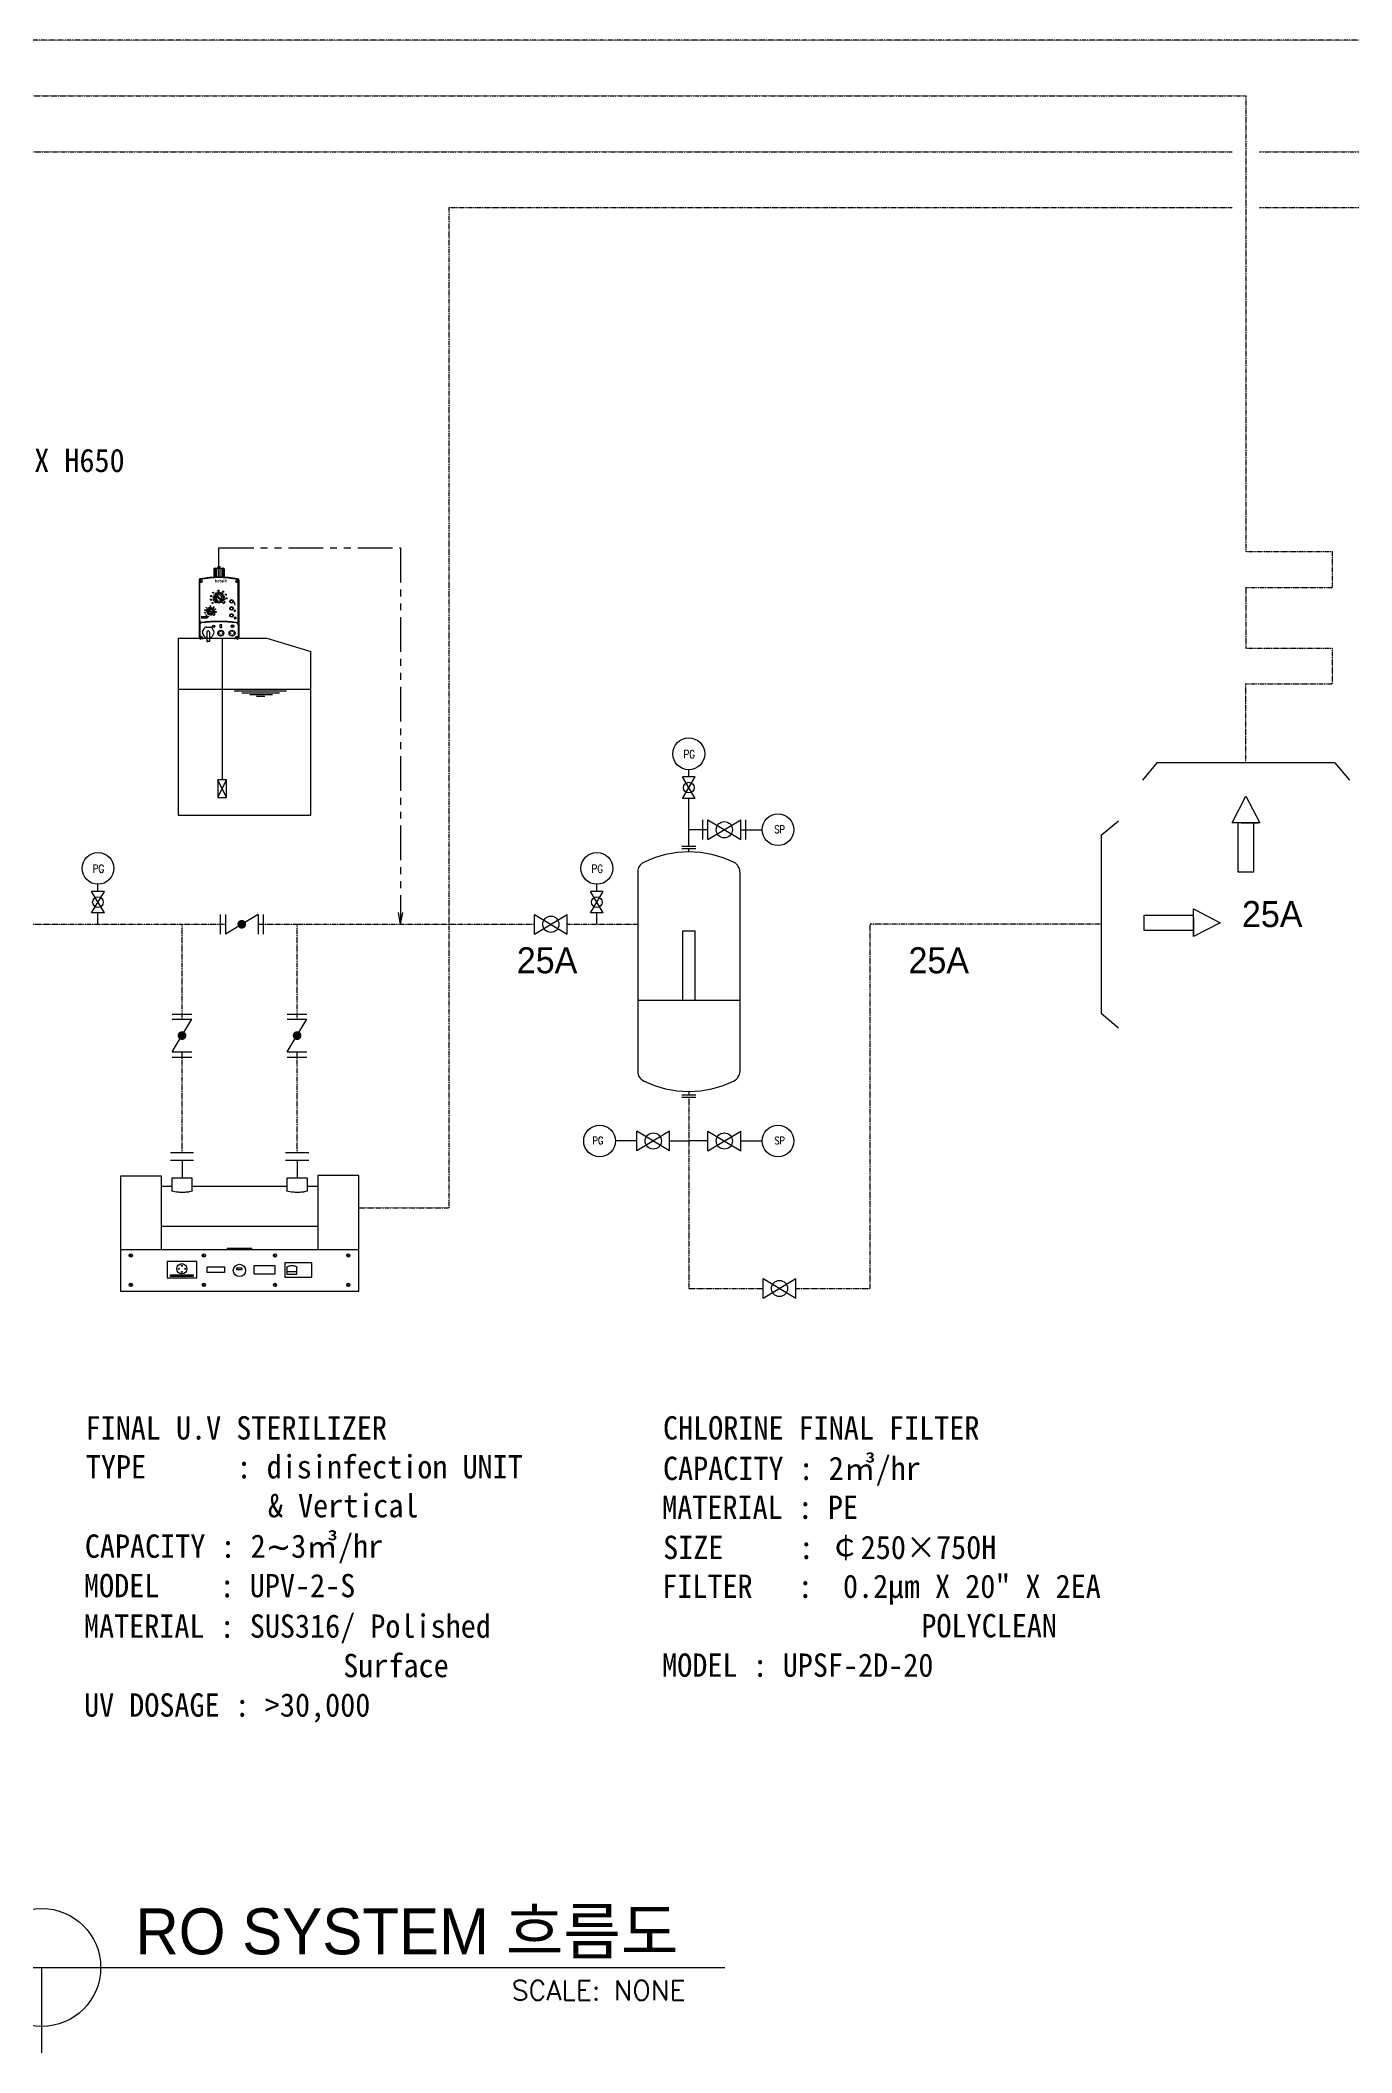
# Model space of a CAD drawing. Header units: millimetres. Extents: x 10903 to 284569, y 2319 to 62017.
# Drawn here: x 39538 to 63538, y 2406 to 39214 of the extents above; entities that cross this region are included whole.
import ezdxf
from ezdxf.enums import TextEntityAlignment as Align

# ---------------------------------------------------------------- set-up
doc = ezdxf.new("R2010")
doc.units = ezdxf.units.MM
doc.linetypes.add('PHANTOM', pattern=[63.5, 31.75, -6.35, 6.35, -6.35, 6.35, -6.35])
for name, color, linetype in [('3', 3, 'Continuous'), ('6', 6, 'Continuous'), ('AREA', 2, 'Continuous'), ('CC', 1, 'Continuous'), ('FORM', 7, 'Continuous'), ('GC', 2, 'Continuous'), ('pipe', 3, 'Continuous'), ('RO', 4, 'Continuous'), ('W1', 7, 'Continuous')]:
    doc.layers.add(name, color=color, linetype=linetype)
doc.styles.add('GHD', font='')
doc.styles.add('GHS', font='ROMANS.shx', dxfattribs={"bigfont": 'whgtxt.shx'})
doc.styles.add('ROMANS', font='romans', dxfattribs={"height": 3})
doc.styles.add('SANSSERIFBOLD', font='sasb____.pfb')
doc.styles.add('SIM', font='simplex_.ttf')
doc.styles.add('돋움체', font='')
doc.styles.add('울릉도B', font='HYWULM.TTF')
doc.styles.get('GHD').set_extended_font_data('Dotum')
doc.styles.get('돋움체').set_extended_font_data('DotumChe')

# ---------------------------------------------------------------- blocks, each defined once
blk = doc.blocks.new('A$C432C1F80')
at = {"color": 2, "lineweight": -3}
blk.add_line((38.2, 0), (38.2, 27.2), dxfattribs=at)
at = {"layer": 'CC', "color": 2, "lineweight": -3}
blk.add_line((38.2, 78.7), (38.2, 96.2), dxfattribs=at)
blk.add_circle((38.2, 134.4), 38.2, dxfattribs=at)
at = {"layer": 'GC', "color": 2, "lineweight": -3}
for p, q in [((22.7, 27.2), (53.6, 78.7)), ((53.6, 27.2), (22.7, 78.7)), ((53.6, 78.7), (22.7, 78.7)), ((53.6, 27.2), (22.7, 27.2))]:
    blk.add_line(p, q, dxfattribs=at)
blk.add_circle((38.2, 53), 12.8, dxfattribs=at)
at = {"layer": 'GC', "color": 2, "lineweight": -3, "style": 'ROMANS', "width": 0.8}
blk.add_text('PG', height=19.24, dxfattribs=at).set_placement((39.3, 123.8), align=Align.CENTER)

msp = doc.modelspace()

# ---------------------------------------------------------------- linework, layer by layer
at = {"color": 7}
for p, q in [((42717, 29543.7), (42717, 29412.4)), ((42730.1, 29556.8), (42730.1, 29399.3)), ((42730.1, 29556.8), (42887.6, 29556.8)), ((42743.2, 29556.8), (42743.2, 29399.3)), ((42756.3, 29556.8), (42756.3, 29399.3)), ((42790.5, 29575.2), (42790.5, 29556.8)), ((42795.7, 29556.8), (42795.7, 29399.3)), ((42822, 29556.8), (42822, 29399.3)), ((42827.2, 29575.2), (42827.2, 29556.8)), ((42861.4, 29556.8), (42861.4, 29399.3)), ((42874.5, 29556.8), (42874.5, 29399.3)), ((42887.6, 29556.8), (42887.6, 29399.3)), ((42900.7, 29543.7), (42900.7, 29412.4)), ((42447.8, 29345.9), (42447.8, 28286)), ((42456.7, 28598.6), (42456.7, 29334.5)), ((42469.2, 29327.4), (42470.3, 29328.6)), ((42473.1, 29318.9), (42469.2, 29322.9)), ((42469.2, 29310.4), (42473.1, 29314.4)), ((42470.3, 29304.7), (42469.2, 29305.9)), ((42478.8, 29324.6), (42474.8, 29328.6)), ((42474.8, 29304.7), (42478.8, 29308.7)), ((42483.4, 29324.6), (42487.3, 29328.6)), ((42487.3, 29304.7), (42483.4, 29308.7)), ((42489, 29318.9), (42493, 29322.9)), ((42493, 29310.4), (42489, 29314.4)), ((42493, 29327.4), (42491.9, 29328.6)), ((42491.9, 29304.7), (42493, 29305.9)), ((42743, 29082.3), (42730, 29096.1)), ((42762.5, 29096.5), (42753.4, 29113.1)), ((42783.1, 29088.2), (42761.4, 29062.3)), ((42784.9, 29105.4), (42780.2, 29123.7)), ((42808.9, 29108.4), (42808.9, 29127.3)), ((42832.8, 29105.4), (42837.5, 29123.7)), ((42855.2, 29096.5), (42864.3, 29113.1)), ((42874.7, 29082.3), (42887.7, 29096.1)), ((43124.7, 29327.4), (43125.8, 29328.6)), ((43128.7, 29318.9), (43124.7, 29322.9)), ((43124.7, 29310.4), (43128.7, 29314.4)), ((43125.8, 29304.7), (43124.7, 29305.9)), ((43134.3, 29324.6), (43130.4, 29328.6)), ((43130.4, 29304.7), (43134.3, 29308.7)), ((43138.9, 29324.6), (43142.9, 29328.6)), ((43142.9, 29304.7), (43138.9, 29308.7)), ((43144.6, 29318.9), (43148.5, 29322.9)), ((43148.5, 29310.4), (43144.6, 29314.4)), ((43148.5, 29327.4), (43147.4, 29328.6)), ((43147.4, 29304.7), (43148.5, 29305.9)), ((43161, 28597.5), (43161, 29334.5)), ((43169.9, 29345.9), (43169.9, 28286)), ((42589.6, 28770), (42576.4, 28770.8)), ((42590.7, 28753.1), (42577.7, 28750.7)), ((42592.8, 28786.6), (42580.2, 28790.7)), ((42595.9, 28737.1), (42583.9, 28731.4)), ((42600, 28801.9), (42588.8, 28809)), ((42605, 28722.8), (42594.7, 28714.4)), ((42616.5, 28792.4), (42601.3, 28774.3)), ((42610.8, 28814.9), (42601.7, 28824.5)), ((42617.3, 28711.3), (42609.5, 28700.6)), ((42616.5, 28792.4), (42613.9, 28801.9)), ((42613.9, 28801.9), (42623.7, 28800.9)), ((42616.5, 28792.4), (42697.3, 28724.6)), ((42624.4, 28824.8), (42618, 28836.4)), ((42638.8, 28819), (42623.7, 28800.9)), ((42623.7, 28800.9), (42704.4, 28733)), ((42640.1, 28831), (42636.8, 28843.8)), ((42656.9, 28833.1), (42656.9, 28846.4)), ((42673.6, 28831), (42676.9, 28843.8)), ((42689, 28719.7), (42716.7, 28696.4)), ((42689.3, 28824.8), (42695.7, 28836.4)), ((42712.8, 29018.2), (42693.9, 29019.4)), ((42714.3, 28994.1), (42695.7, 28990.6)), ((42697.3, 28724.6), (42704.4, 28733)), ((42717.4, 29041.9), (42699.3, 29047.8)), ((42703, 28814.9), (42712, 28824.5)), ((42721.8, 28971.2), (42704.7, 28963.1)), ((42707.8, 28742.1), (42735.5, 28718.8)), ((42727.6, 29063.7), (42711.6, 29073.9)), ((42713.7, 28801.9), (42724.9, 28809)), ((42719.3, 28696.6), (42735.8, 28716.3)), ((42734.7, 28950.8), (42720.1, 28938.8)), ((42720.9, 28786.6), (42733.5, 28790.7)), ((42723, 28753.1), (42736, 28750.7)), ((42724.1, 28770), (42737.3, 28770.8)), ((42751.3, 29050.2), (42729.6, 29024.4)), ((42752.3, 28934.3), (42741.2, 28919)), ((42747.4, 29063.8), (42761.4, 29062.3)), ((42751.3, 29050.2), (42747.4, 29063.8)), ((42751.3, 29050.2), (42866.6, 28953.3)), ((42761.4, 29062.3), (42876.8, 28965.4)), ((42854.7, 28946.3), (42894.4, 28913)), ((42866.6, 28953.3), (42876.8, 28965.4)), ((42881.6, 28978.4), (42921.3, 28945.1)), ((42890.1, 29063.7), (42906.1, 29073.9)), ((42898, 28913.4), (42921.6, 28941.4)), ((42900.4, 29041.9), (42918.4, 29047.8)), ((42903.4, 28994.1), (42922, 28990.6)), ((42904.9, 29018.2), (42923.8, 29019.4)), ((43086.8, 28940.1), (43086.8, 28912.2)), ((43086.8, 28912.2), (43096.8, 28912.2)), ((43096.8, 28912.2), (43096.8, 28882.3)), ((42456.7, 28524.1), (42456.7, 28266.1)), ((42582.2, 28670.8), (42481.5, 28670.8)), ((42583.7, 28641.6), (42483, 28641.6)), ((42507.9, 28398), (42548.9, 28469.1)), ((42548.9, 28301.2), (42507.9, 28372.4)), ((42571.2, 28482), (42653.3, 28482)), ((42598.3, 28686.8), (42582.2, 28670.8)), ((42621.6, 28678.1), (42583.7, 28641.6)), ((42586.5, 28385.2), (42586.5, 28220.5)), ((42637.9, 28385.2), (42637.9, 28220.5)), ((42675.5, 28469.1), (42716.6, 28398)), ((42716.6, 28372.4), (42675.5, 28301.2)), ((42691.5, 28489), (42712.1, 28506.5)), ((42712.1, 28506.5), (42715.5, 28476.8)), ((42715.5, 28476.8), (42735.4, 28497.2)), ((42827.2, 28521.2), (42827.2, 28476.4)), ((42860, 28521.2), (42827.2, 28521.2)), ((42827.2, 28476.4), (42860, 28476.4)), ((42849, 28498.8), (42863.1, 28498.8)), ((42860, 28508.6), (42860, 28521.2)), ((42860, 28476.4), (42860, 28490.2)), ((43035.2, 28484), (43077, 28484)), ((43124.7, 28659.1), (43084.8, 28659.1)), ((43084.8, 28659.1), (43084.8, 28635.1)), ((43084.8, 28635.1), (43124.7, 28635.1)), ((43124.7, 28635.1), (43124.7, 28659.1)), ((43161, 28524.1), (43161, 28266.1)), ((42064.6, 28278.9), (42064.6, 25039.6)), ((42064.6, 28278.9), (43684.2, 28278.9)), ((42469.2, 28301.3), (42470.3, 28302.4)), ((42473.1, 28292.8), (42469.2, 28296.8)), ((42469.2, 28284.3), (42473.1, 28288.3)), ((42470.3, 28278.6), (42469.2, 28279.8)), ((42478.8, 28298.5), (42474.8, 28302.4)), ((42474.8, 28278.6), (42478.8, 28282.6)), ((42483.4, 28298.5), (42487.3, 28302.4)), ((42487.3, 28278.6), (42483.4, 28282.6)), ((42489, 28292.8), (42493, 28296.8)), ((42493, 28284.3), (42489, 28288.3)), ((42493, 28301.3), (42491.9, 28302.4)), ((42491.9, 28278.6), (42493, 28279.8)), ((42510.7, 28280.7), (42586.5, 28280.7)), ((42510.7, 28259.2), (42510.7, 28280.7)), ((42586.5, 28288.4), (42571.2, 28288.4)), ((42653.3, 28288.4), (42637.9, 28288.4)), ((42637.9, 28280.7), (43107, 28280.7)), ((42865.9, 28278.7), (42865.9, 25687.5)), ((43107, 28259.2), (43107, 28280.7)), ((43124.7, 28301.3), (43125.8, 28302.4)), ((43128.7, 28292.8), (43124.7, 28296.8)), ((43124.7, 28284.3), (43128.7, 28288.3)), ((43125.8, 28278.6), (43124.7, 28279.8)), ((43134.3, 28298.5), (43130.4, 28302.4)), ((43130.4, 28278.6), (43134.3, 28282.6)), ((43138.9, 28298.5), (43142.9, 28302.4)), ((43142.9, 28278.6), (43138.9, 28282.6)), ((43144.6, 28292.8), (43148.5, 28296.8)), ((43148.5, 28284.3), (43144.6, 28288.3)), ((43148.5, 28301.3), (43147.4, 28302.4)), ((43147.4, 28278.6), (43148.5, 28279.8)), ((43684.2, 28278.9), (44486.6, 28035.6)), ((44486.6, 25039.6), (44486.6, 28035.6)), ((42064.6, 27347.6), (44486.6, 27347.6)), ((43088.7, 27314.4), (44046.7, 27314.4)), ((43228.6, 27281.2), (43913.3, 27281.2)), ((43375, 27248.1), (43787.1, 27248.1)), ((43494.4, 27214.5), (43647.3, 27214.5)), ((42785, 25363.7), (42946.9, 25687.5)), ((42946.9, 25363.7), (42785, 25687.5)), ((42946.9, 25687.5), (42785, 25687.5)), ((42785, 25687.5), (42785, 25363.7)), ((42946.9, 25363.7), (42946.9, 25687.5)), ((42064.6, 25039.6), (44486.6, 25039.6)), ((42785, 25363.7), (42946.9, 25363.7))]:
    msp.add_line(p, q, dxfattribs=at)
at = {"color": 2}
for p, q in [((50456.3, 19081.8), (50062.9, 19081.8)), ((51055, 19081.8), (51405.7, 19081.8)), ((51756.5, 19081.8), (51405.7, 19081.8)), ((52355.2, 19081.8), (52748.6, 19081.8))]:
    msp.add_line(p, q, dxfattribs=at)
at = {"color": 7}
for points in [[(43096.8, 28798.6), (43081.2, 28771.7), (43112.3, 28771.7)], [(43049.1, 28484), (43059.3, 28501.6), (43039, 28501.6)]]:
    msp.add_lwpolyline(points, close=True, dxfattribs=at)
msp.add_lwpolyline([(42637.9, 28220.5, -0.4142136), (42612.2, 28220.5, 0.4142136), (42586.5, 28220.5, 0.4142136), (42612.2, 28220.5, -0.4142136)], format="xyb", dxfattribs=at)
for centre, radius in [((42481.1, 29316.7), 22.3), ((43136.6, 29316.7), 22.3), ((43038.5, 28950.4), 33.8), ((43038.5, 28822.5), 33.8), ((43038.5, 28694.5), 33.8), ((43038.5, 28950.4), 24.3), ((43038.5, 28822.5), 24.3), ((43038.5, 28694.5), 24.3), ((42713.4, 28493.2), 22.3), ((42842.4, 28369.7), 55.6), ((42842.4, 28369.7), 51.3), ((42806.6, 28369.7), 6.97), ((42842.4, 28405.5), 6.97), ((42878.1, 28369.7), 6.97), ((43047.8, 28369.7), 55.6), ((43047.8, 28369.7), 51.3), ((43012, 28369.7), 6.97), ((43056.1, 28496.8), 24.5), ((43047.8, 28405.5), 6.97), ((43083.5, 28369.7), 6.97), ((42481.1, 28290.5), 22.3), ((42842.4, 28334), 6.97), ((43047.8, 28334), 6.97), ((43136.6, 28290.5), 22.3)]:
    msp.add_circle(centre, radius, dxfattribs=at)
at = {"color": 2}
for centre in [(49772.5, 19081.8), (53038.9, 19081.8)]:
    msp.add_circle(centre, 290.3, dxfattribs=at)
at = {"color": 7}
for centre, radius, start, end in [((42730.1, 29543.7), 13.1, 90, 180), ((42798.4, 29575.2), 7.88, 90, 180), ((42819.4, 29575.2), 7.88, 0, 90), ((42887.6, 29543.7), 13.1, 0, 90), ((42463.8, 29345.9), 16, 102.36827, 180), ((42472.7, 29334.5), 16, 102.04387, 180), ((42808.9, 27772.4), 1627, 77.63173, 102.36827), ((42471.4, 29325.2), 3.21, 135, 225), ((42471.4, 29308.2), 3.21, 135, 225), ((42808.9, 27759), 1627, 77.95613, 102.04387), ((42472.6, 29326.3), 3.21, 45, 135), ((42472.6, 29307), 3.21, 225, 315), ((42470.9, 29316.7), 3.21, 315, 45), ((42481.1, 29326.9), 3.21, 225, 315), ((42481.1, 29306.4), 3.21, 45, 135), ((42489.6, 29326.3), 3.21, 45, 135), ((42489.6, 29307), 3.21, 225, 315), ((42491.3, 29316.7), 3.21, 135, 225), ((42490.7, 29325.2), 3.21, 315, 45), ((42490.7, 29308.2), 3.21, 315, 45), ((42730.1, 29412.4), 13.1, 180, 270), ((42808.9, 29012.2), 86.7, 333.93423, 306.01225), ((42808.9, 29012.2), 80.2, 335.07666, 108.70745), ((42887.6, 29412.4), 13.1, 270, 0), ((43127, 29325.2), 3.21, 135, 225), ((43127, 29308.2), 3.21, 135, 225), ((43128.1, 29326.3), 3.21, 45, 135), ((43128.1, 29307), 3.21, 225, 315), ((43126.4, 29316.7), 3.21, 315, 45), ((43136.6, 29326.9), 3.21, 225, 315), ((43136.6, 29306.4), 3.21, 45, 135), ((43145.1, 29326.3), 3.21, 45, 135), ((43145.1, 29307), 3.21, 225, 315), ((43146.8, 29316.7), 3.21, 135, 225), ((43145, 29334.5), 16, 0, 77.95613), ((43146.3, 29325.2), 3.21, 315, 45), ((43146.3, 29308.2), 3.21, 315, 45), ((43153.9, 29345.9), 16, 0, 77.63173), ((42656.9, 28765.8), 60.7, 333.93423, 306.01225), ((42656.9, 28765.8), 56.2, 171.23902, 304.86982), ((42656.9, 28765.8), 39, 148.1271, 311.81938), ((42656.9, 28765.8), 39, 328.1271, 131.81938), ((42656.9, 28765.8), 56.2, 335.07666, 108.70745), ((42808.9, 29012.2), 80.2, 171.23902, 304.86982), ((42734.4, 28717.4), 1.8, 319.97324, 49.97324), ((42808.9, 29012.2), 55.7, 148.1271, 311.81938), ((42808.9, 29012.2), 55.7, 328.1271, 131.81938), ((42896, 28915), 2.57, 229.97324, 319.97324), ((42919.6, 28943.1), 2.57, 319.97324, 49.97324), ((42488.7, 28598.6), 32, 180, 276.72542), ((42488.7, 28524.1), 32, 97.07978, 180), ((42808.9, 25946.4), 2629.5, 82.92022, 97.07978), ((42804.4, 25921.5), 2663.7, 83.08375, 96.72542), ((42530.1, 28385.2), 25.7, 150, 210), ((42571.2, 28456.3), 25.7, 90, 150), ((42612.2, 28385.2), 25.7, 0, 180), ((42653.3, 28456.3), 25.7, 30, 90), ((42694.3, 28385.2), 25.7, 330, 30), ((42717.9, 28697.8), 1.8, 229.97324, 319.97324), ((43129, 28597.5), 32, 263.08375, 0), ((43129, 28524.1), 32, 0, 82.92022), ((42474.5, 28286), 26.7, 180, 270), ((42471.4, 28299), 3.21, 135, 225), ((42471.4, 28282), 3.21, 135, 225), ((42472.6, 28300.2), 3.21, 45, 135), ((42472.6, 28280.9), 3.21, 225, 315), ((42470.9, 28290.5), 3.21, 315, 45), ((42481.1, 28300.7), 3.21, 225, 315), ((42481.1, 28280.3), 3.21, 45, 135), ((42489.6, 28300.2), 3.21, 45, 135), ((42489.6, 28280.9), 3.21, 225, 315), ((42491.3, 28290.5), 3.21, 135, 225), ((42490.7, 28299), 3.21, 315, 45), ((42490.7, 28282), 3.21, 315, 45), ((42571.2, 28314.1), 25.7, 210, 270), ((42653.3, 28314.1), 25.7, 270, 330), ((43127, 28299), 3.21, 135, 225), ((43127, 28282), 3.21, 135, 225), ((43128.1, 28300.2), 3.21, 45, 135), ((43128.1, 28280.9), 3.21, 225, 315), ((43126.4, 28290.5), 3.21, 315, 45), ((43136.6, 28300.7), 3.21, 225, 315), ((43136.6, 28280.3), 3.21, 45, 135), ((43145.1, 28300.2), 3.21, 45, 135), ((43145.1, 28280.9), 3.21, 225, 315), ((43143.2, 28286), 26.7, 270, 0), ((43146.8, 28290.5), 3.21, 135, 225), ((43146.3, 28299), 3.21, 315, 45), ((43146.3, 28282), 3.21, 315, 45)]:
    msp.add_arc(centre, radius, start, end, dxfattribs=at)
msp.add_solid([(42849, 28496), (42849, 28501.6), (42832.2, 28498.8)], dxfattribs=at)
at = {"layer": '3', "color": 2, "ltscale": 100}
msp.add_line((42808.9, 29583.1), (42808.9, 29930.8), dxfattribs=at)
at = {"layer": '3'}
msp.add_line((42798.4, 29583.1), (42819.4, 29583.1), dxfattribs=at)
at = {"layer": 'AREA'}
for p, q in [((61346.8, 24898.8), (61601.3, 25386.2)), ((61601.3, 25386.2), (61855.8, 24898.8)), ((61855.8, 24898.8), (61346.8, 24898.8)), ((61461.1, 23997.4), (61461.1, 24898.8)), ((61511.2, 24898.8), (61816.6, 24898.8)), ((61511.2, 24898.8), (61691.4, 24898.8)), ((61741.5, 24898.8), (61741.5, 23997.4)), ((51279.7, 24473.1), (51531.8, 24473.1)), ((51279.7, 24429.4), (51531.8, 24429.4)), ((51405.7, 24368.4), (51405.7, 24429.4)), ((50471.6, 24006.4), (50471.6, 20351.8)), ((52339.9, 24006.4), (52339.9, 20351.8)), ((61741.5, 23997.4), (61461.1, 23997.4)), ((59739.1, 23213.8), (60640.5, 23213.8)), ((59739.1, 22933.4), (59739.1, 23213.8)), ((60640.5, 22819.1), (60640.5, 23328.1)), ((60640.5, 23328.1), (61128, 23073.6)), ((60640.5, 22933.4), (59739.1, 22933.4)), ((60640.5, 23163.7), (60640.5, 22858.3)), ((60640.5, 23163.7), (60640.5, 22983.5)), ((61128, 23073.6), (60640.5, 22819.1)), ((50471.6, 21654.8), (52339.9, 21654.8)), ((51279.7, 19928.8), (51531.8, 19928.8)), ((51279.7, 19885), (51531.8, 19885)), ((51405.7, 19989.7), (51405.7, 19928.8)), ((42343.9, 18867.8), (41921.2, 18867.8)), ((44450, 18867.8), (44027.3, 18867.8)), ((41005.6, 18437.3), (41005.6, 16337.3)), ((41757.6, 18437.3), (41005.6, 18437.3)), ((41757.6, 17098.6), (41757.6, 18437.3)), ((42343.9, 18726.2), (41921.2, 18726.2)), ((42132.6, 18726.2), (42132.6, 18401.1)), ((44450, 18726.2), (44027.3, 18726.2)), ((44238.7, 18726.2), (44238.7, 18401.1)), ((45367.1, 18447.8), (44615.1, 18447.8)), ((44615.1, 18447.8), (44615.1, 17098.6)), ((45367.1, 16337.3), (45367.1, 18447.8)), ((41944.6, 18249.3), (41757.6, 18249.3)), ((41944.6, 18401.1), (41944.6, 18171.2)), ((42320.6, 18401.1), (41944.6, 18401.1)), ((42320.6, 18171.2), (42320.6, 18401.1)), ((44050.7, 18249.3), (42320.6, 18249.3)), ((44050.7, 18401.1), (44050.7, 18171.2)), ((44426.7, 18401.1), (44050.7, 18401.1)), ((44426.7, 18171.2), (44426.7, 18401.1)), ((44615.1, 18249.3), (44426.7, 18249.3)), ((44615.1, 17515.1), (41757.6, 17515.1)), ((41005.6, 17098.6), (45367.1, 17098.6)), ((41169.9, 17003.5), (41220, 16971.8)), ((42506.6, 17003.5), (42556.7, 16971.8)), ((42957.6, 17117.4), (42957.2, 17098.6)), ((43408.3, 17117.4), (42957.6, 17117.4)), ((43408.3, 17098.6), (43408.3, 17117.4)), ((43809.1, 17003.5), (43859.2, 16971.8)), ((45150.3, 17003.5), (45200.4, 16971.8)), ((41861.2, 16875.4), (41861.2, 16577.1)), ((42404.8, 16875.4), (41861.2, 16875.4)), ((41861.2, 16577.1), (42404.8, 16577.1)), ((41921.9, 16606), (41921.9, 16636.1)), ((41921.9, 16636.1), (42335.9, 16636.1)), ((42335.9, 16606), (41921.9, 16606)), ((42335.9, 16636.1), (42335.9, 16606)), ((42404.8, 16577.1), (42404.8, 16875.4)), ((42590.9, 16777.6), (42909.4, 16777.6)), ((42590.9, 16674.9), (42590.9, 16777.6)), ((42909.4, 16674.9), (42590.9, 16674.9)), ((42909.4, 16777.6), (42909.4, 16674.9)), ((43228, 16754.4), (43126.8, 16754.4)), ((43126.8, 16754.4), (43126.8, 16733.2)), ((43126.8, 16733.2), (43227.8, 16733.2)), ((43228, 16754.4), (43227.8, 16733.2)), ((43452.1, 16645.5), (43452.1, 16807)), ((43452.1, 16807), (43829.5, 16807)), ((43829.5, 16645.5), (43452.1, 16645.5)), ((43829.5, 16807), (43829.5, 16645.5)), ((44010.7, 16856.1), (44010.7, 16591.5)), ((44505.2, 16856.1), (44010.7, 16856.1)), ((44010.7, 16591.5), (44505.2, 16591.5)), ((44051.7, 16770.8), (44051.7, 16646)), ((44235.3, 16688.4), (44051.7, 16688.4)), ((44051.7, 16646), (44235.3, 16646)), ((44235.3, 16646), (44235.3, 16770.8)), ((44505.2, 16591.5), (44505.2, 16856.1)), ((41005.6, 16337.3), (45367.1, 16337.3)), ((41170.5, 16466.2), (41219.3, 16432.5)), ((42507.2, 16466.2), (42556, 16432.5)), ((43809.7, 16466.2), (43858.5, 16432.5)), ((45150.9, 16466.2), (45199.7, 16432.5))]:
    msp.add_line(p, q, dxfattribs=at)
msp.add_lwpolyline([(51291.8, 21654.8), (51519.7, 21654.8), (51519.7, 22921.1), (51291.8, 22921.1)], close=True, dxfattribs=at)
for points in [[(42320.6, 18171.2, -0.3120232), (42315.3, 18163.5, -0.0515128), (42265.5, 18150.4, -0.0226139), (42201.7, 18143.4, -0.0210113), (42132.6, 18141.8, -0.0161727), (42054.9, 18144.3, -0.0226139), (41999.6, 18150.4, -0.0515128), (41949.8, 18163.5, -0.3120232), (41944.6, 18171.2)], [(44426.7, 18171.2, -0.3120232), (44421.4, 18163.5, -0.0515128), (44371.6, 18150.4, -0.0226139), (44307.8, 18143.4, -0.0210113), (44238.7, 18141.8, -0.0161727), (44161, 18144.3, -0.0226139), (44105.7, 18150.4, -0.0515128), (44055.9, 18163.5, -0.3120232), (44050.7, 18171.2)], [(44051.7, 16770.8, -0.218247), (44056.4, 16781.1, -0.0923683), (44078.6, 16794, -0.0490557), (44106, 16800.8, -0.0367145), (44143.5, 16803.6, -0.0367145), (44181.1, 16800.8, -0.0490557), (44208.4, 16794, -0.0923683), (44230.6, 16781.1, -0.218247), (44235.3, 16770.8)]]:
    msp.add_lwpolyline(points, format="xyb", dxfattribs=at)
for centre, radius in [((41195.1, 16987.9), 29.7), ((42531.8, 16987.9), 29.7), ((43834.3, 16987.9), 29.7), ((45175.5, 16987.9), 29.7), ((42128.7, 16744.8), 94), ((42072.3, 16744.8), 9.16), ((42131.1, 16801.2), 9.16), ((42131.1, 16686), 9.16), ((42189.9, 16744.8), 9.16), ((43183.2, 16714), 112.3), ((41195.1, 16449.7), 29.7), ((42531.8, 16449.7), 29.7), ((43834.3, 16449.7), 29.7), ((45175.5, 16449.7), 29.7)]:
    msp.add_circle(centre, radius, dxfattribs=at)
for centre, radius, start, end in [((51405.7, 22500.2), 1868.2, 63.6122, 116.3878), ((50658.4, 24006.4), 186.8, 116.3878, 180), ((52153, 24006.4), 186.8, 0, 63.6122), ((50658.4, 20351.8), 186.8, 180, 243.6122), ((52153, 20351.8), 186.8, 296.3878, 0), ((51405.7, 21858), 1868.2, 243.6122, 296.3878)]:
    msp.add_arc(centre, radius, start, end, dxfattribs=at)
at = {"layer": 'FORM', "color": 3}
for p, q in [((38003.3, 3965.6), (52066.2, 3965.6)), ((39563.3, 3965.6), (39563.3, 2405.6))]:
    msp.add_line(p, q, dxfattribs=at)
msp.add_circle((39563.3, 3965.6), 1080, dxfattribs=at)
at = {"layer": 'GC', "color": 2}
for p, q in [((51405.7, 24473.1), (51405.7, 25141.4)), ((51756.5, 24774.7), (51405.7, 24774.7)), ((51663.3, 24595.1), (51663.3, 24954.3)), ((51756.5, 24954.3), (52355.2, 24595.1)), ((51756.5, 24595.1), (52355.2, 24954.3)), ((51756.5, 24595.1), (51756.5, 24954.3)), ((52355.2, 24595.1), (52355.2, 24954.3)), ((52355.2, 24774.7), (52748.6, 24774.7)), ((52448.3, 24595.1), (52448.3, 24954.3)), ((48582.2, 23225.1), (49180.9, 22865.9)), ((48582.2, 22865.9), (49180.9, 23225.1)), ((48582.2, 22865.9), (48582.2, 23225.1)), ((49180.9, 22865.9), (49180.9, 23225.1)), ((51055, 19261.4), (50456.3, 18902.2)), ((50456.3, 18902.2), (50456.3, 19261.4)), ((51055, 18902.2), (50456.3, 19261.4)), ((51055, 18902.2), (51055, 19261.4)), ((51756.5, 19261.4), (52355.2, 18902.2)), ((51756.5, 18902.2), (52355.2, 19261.4)), ((51756.5, 18902.2), (51756.5, 19261.4)), ((52355.2, 18902.2), (52355.2, 19261.4)), ((52766.2, 16563.7), (53364.9, 16204.5)), ((52766.2, 16204.5), (53364.9, 16563.7)), ((52766.2, 16204.5), (52766.2, 16563.7)), ((53364.9, 16204.5), (53364.9, 16563.7))]:
    msp.add_line(p, q, dxfattribs=at)
for centre, radius in [((53038.9, 24774.7), 290.3), ((52055.8, 24774.7), 148.3), ((48881.5, 23045.5), 148.3), ((50755.7, 19081.8), 148.3), ((52055.8, 19081.8), 148.3), ((53065.5, 16384.1), 148.3)]:
    msp.add_circle(centre, radius, dxfattribs=at)
at = {"layer": 'pipe', "color": 1}
for p, q in [((59972.6, 25995.7), (59707, 25680.9)), ((63230, 25995.7), (59972.6, 25995.7)), ((63230, 25995.7), (63495.6, 25680.9)), ((58953, 24674.4), (59267.8, 24940)), ((58953, 24674.4), (58953, 21417.1)), ((58953, 21417.1), (59267.8, 21151.4))]:
    msp.add_line(p, q, dxfattribs=at)
at = {"layer": 'pipe', "linetype": 'PHANTOM', "ltscale": 0.5}
msp.add_line((45367.1, 17857.6), (47019.2, 17857.6), dxfattribs=at)
at = {"layer": 'RO', "linetype": 'PHANTOM', "ltscale": 0.5}
for p, q in [((79600.8, 39214.3), (13461.4, 39214.3)), ((19353.6, 38195.2), (61601.3, 38195.2)), ((61601.3, 38195.2), (61601.3, 29854.8)), ((33538.9, 37176.2), (61351.3, 37176.2)), ((61851.3, 37176.2), (73752.3, 37176.2)), ((47019.2, 17857.6), (47019.2, 36157.2)), ((47019.2, 36157.2), (61351.3, 36157.2)), ((61851.3, 36157.2), (72685.9, 36157.2)), ((63187.7, 29854.8), (61601.3, 29854.8)), ((63187.7, 29205.9), (63187.7, 29854.8)), ((61601.3, 29205.9), (63187.7, 29205.9)), ((61601.3, 29205.9), (61601.3, 28089.8)), ((63187.7, 28089.8), (61601.3, 28089.8)), ((63187.7, 27440.9), (63187.7, 28089.8)), ((61601.3, 25995.7), (61601.3, 27440.9)), ((61601.3, 27440.9), (63187.7, 27440.9)), ((35945.5, 23045.6), (42132.6, 23045.6)), ((42132.6, 21308.4), (42132.6, 23045.6)), ((42132.6, 23045.6), (42926.2, 23045.6)), ((43524.9, 23045.6), (44238.7, 23045.6)), ((44238.7, 21308.4), (44238.7, 23045.6)), ((44238.7, 23045.6), (48582.2, 23045.5)), ((49180.9, 23045.6), (50471.6, 23045.6)), ((58953, 23045.7), (54725.3, 23045.7)), ((54725.3, 16384.1), (54725.3, 23045.7)), ((42132.6, 18867.8), (42132.6, 20709.8)), ((44238.7, 18867.8), (44238.7, 20709.8)), ((51405.7, 19885), (51405.7, 16384.1)), ((51405.7, 16384.1), (52766.2, 16384.1)), ((53364.9, 16384.1), (54725.3, 16384.1))]:
    msp.add_line(p, q, dxfattribs=at)
at = {"layer": 'RO', "color": 2, "linetype": 'PHANTOM', "ltscale": 20}
for p, q in [((42808.9, 29930.8), (46132.9, 29930.8)), ((46132.9, 29930.8), (46132.9, 23045.5))]:
    msp.add_line(p, q, dxfattribs=at)
at = {"layer": 'RO', "color": 2, "linetype": 'PHANTOM', "ltscale": 100}
for q in [(46093.3, 23258.1), (46172.6, 23258.1)]:
    msp.add_line((46132.9, 23045.5), q, dxfattribs=at)
at = {"layer": 'W1', "color": 2}
for p, q in [((42833, 23225.2), (42833, 22866)), ((43524.9, 23225.2), (42926.2, 22866)), ((42926.2, 23225.2), (42926.2, 22866)), ((43524.9, 23225.2), (43524.9, 22866)), ((43618, 23225.2), (43618, 22866)), ((41952.9, 21401.6), (42312.2, 21401.6)), ((44059, 21401.6), (44418.3, 21401.6)), ((41952.9, 20709.8), (42312.2, 21308.4)), ((41952.9, 21308.4), (42312.2, 21308.4)), ((44059, 20709.8), (44418.3, 21308.4)), ((44059, 21308.4), (44418.3, 21308.4)), ((41952.9, 20709.8), (42312.2, 20709.8)), ((41952.9, 20616.6), (42312.2, 20616.6)), ((44059, 20709.8), (44418.3, 20709.8)), ((44059, 20616.6), (44418.3, 20616.6))]:
    msp.add_line(p, q, dxfattribs=at)
at = {"layer": 'W1', "color": 2, "const_width": 79.8}
for points in [[(43265.4, 23045.6, 1), (43185.6, 23045.6, 1)], [(42132.6, 20969.2, -1), (42132.6, 21049, -1)], [(44238.7, 20969.2, -1), (44238.7, 21049, -1)]]:
    msp.add_lwpolyline(points, format="xyb", close=True, dxfattribs=at)

# ---------------------------------------------------------------- block references
at = {"layer": 'pipe', "xscale": 7.604189459234476, "yscale": 7.604189459234476, "zscale": 7.604189459234476}
for p in [(51115.4, 25141.4), (40303.6, 23045.6), (49432.7, 23045.6)]:
    msp.add_blockref('A$C432C1F80', p, dxfattribs=at)

# ---------------------------------------------------------------- texts
at = {"color": 7}
for s, height, style, p in [('40', 19.26, 'ROMANS', (42681, 29100.8)), ('beta/4', 53.49, 'SANSSERIFBOLD', (42732.5, 29298.8)), ('50', 19.26, 'ROMANS', (42784.3, 29139.4)), ('60', 19.26, 'ROMANS', (42869.4, 29117.5)), ('70', 19.26, 'ROMANS', (42915, 29064.2)), ('20', 13.48, 'ROMANS', (42542.2, 28737.5)), ('30', 13.48, 'ROMANS', (42543.6, 28785.8)), ('40', 13.48, 'ROMANS', (42567.4, 28827.8)), ('50', 13.48, 'ROMANS', (42639.7, 28854.8)), ('20', 19.26, 'ROMANS', (42645.1, 28971.9)), ('30', 19.26, 'ROMANS', (42647.1, 29040.8)), ('10', 19.26, 'ROMANS', (42670, 28909.9)), ('60', 13.48, 'ROMANS', (42699.2, 28839.5)), ('70', 13.48, 'ROMANS', (42731.2, 28802.2)), ('80', 13.48, 'ROMANS', (42740.9, 28754.9)), ('80', 19.26, 'ROMANS', (42929, 28996.7)), ('10', 13.48, 'ROMANS', (42559.6, 28694.2)), ('25A', 476.12, '울릉도B', (48258.2, 22148.7)), ('25A', 476.12, '울릉도B', (55425.9, 22148.7))]:
    msp.add_text(s, height=height, dxfattribs=dict(at, style=style)).set_placement(p)
at = {"color": 7, "insert": (61528.1, 23470.1), "char_height": 476.12, "width": 5466.124, "attachment_point": 1, "style": '울릉도B'}
msp.add_mtext('25A', dxfattribs=at)
at = {"layer": '6', "color": 2, "style": 'GHS', "width": 0.8}
for s, p in [('PG', (49744.3, 19090.2)), ('SP', (53067.2, 19090.2))]:
    msp.add_text(s, height=136.83, dxfattribs=at).set_placement(p, align=Align.MIDDLE)
at = {"layer": 'AREA', "color": 7, "linetype": 'Continuous', "lineweight": -3, "style": '돋움체'}
for s, p in [('FINAL U.V STERILIZER', (40366.9, 13621)), ('TYPE      : disinfection UNIT', (40372, 12909.9)), ('            & Vertical', (40394.8, 12198.8)), ('CAPACITY : 2∼3㎥/hr', (40354.2, 11458.2)), ('MODEL    : UPV-2-S', (40339.2, 10736.6)), ('MATERIAL : SUS316/ Polished', (40339.2, 9996)), ('                 Surface', (40394.8, 9274.4)), ('UV DOSAGE : >30,000', (40339.2, 8552.9))]:
    msp.add_text(s, height=426.671, dxfattribs=at).set_placement(p)
at = {"layer": 'FORM', "color": 4, "style": 'GHD'}
msp.add_text('RO SYSTEM 흐름도', height=840.002, dxfattribs=at).set_placement((41279.1, 4205.6))
at = {"layer": 'FORM', "color": 2, "style": 'SIM'}
msp.add_text('SCALE: NONE', height=360.001, dxfattribs=at).set_placement((51344.2, 3725.6), align=Align.TOP_RIGHT)
at = {"layer": 'GC', "color": 2, "style": 'GHS', "width": 0.8}
msp.add_text('SP', height=136.83, dxfattribs=at).set_placement((53067.2, 24783.1), align=Align.MIDDLE)
at = {"layer": 'pipe', "color": 7, "linetype": 'Continuous', "lineweight": -3, "style": '돋움체'}
for s, height, p in [('480 X H650', 426.67, (38324.8, 31316.6)), ('CHLORINE FINAL FILTER', 426.671, (50933.7, 13621.8)), ('CAPACITY : 2㎥/hr', 426.671, (50933.7, 12881.2)), ('MATERIAL : PE', 426.671, (50918.6, 12170)), ('SIZE     : ￠250×750H', 426.671, (50936.6, 11435.8)), ('FILTER   :  0.2㎛ X 20" X 2EA', 426.671, (50918.6, 10724.6)), ('                 POLYCLEAN', 426.671, (50974.2, 10003.1)), ('MODEL : UPSF-2D-20', 426.671, (50918.6, 9281.6))]:
    msp.add_text(s, height=height, dxfattribs=at).set_placement(p)

doc.saveas('drawing.dxf')
